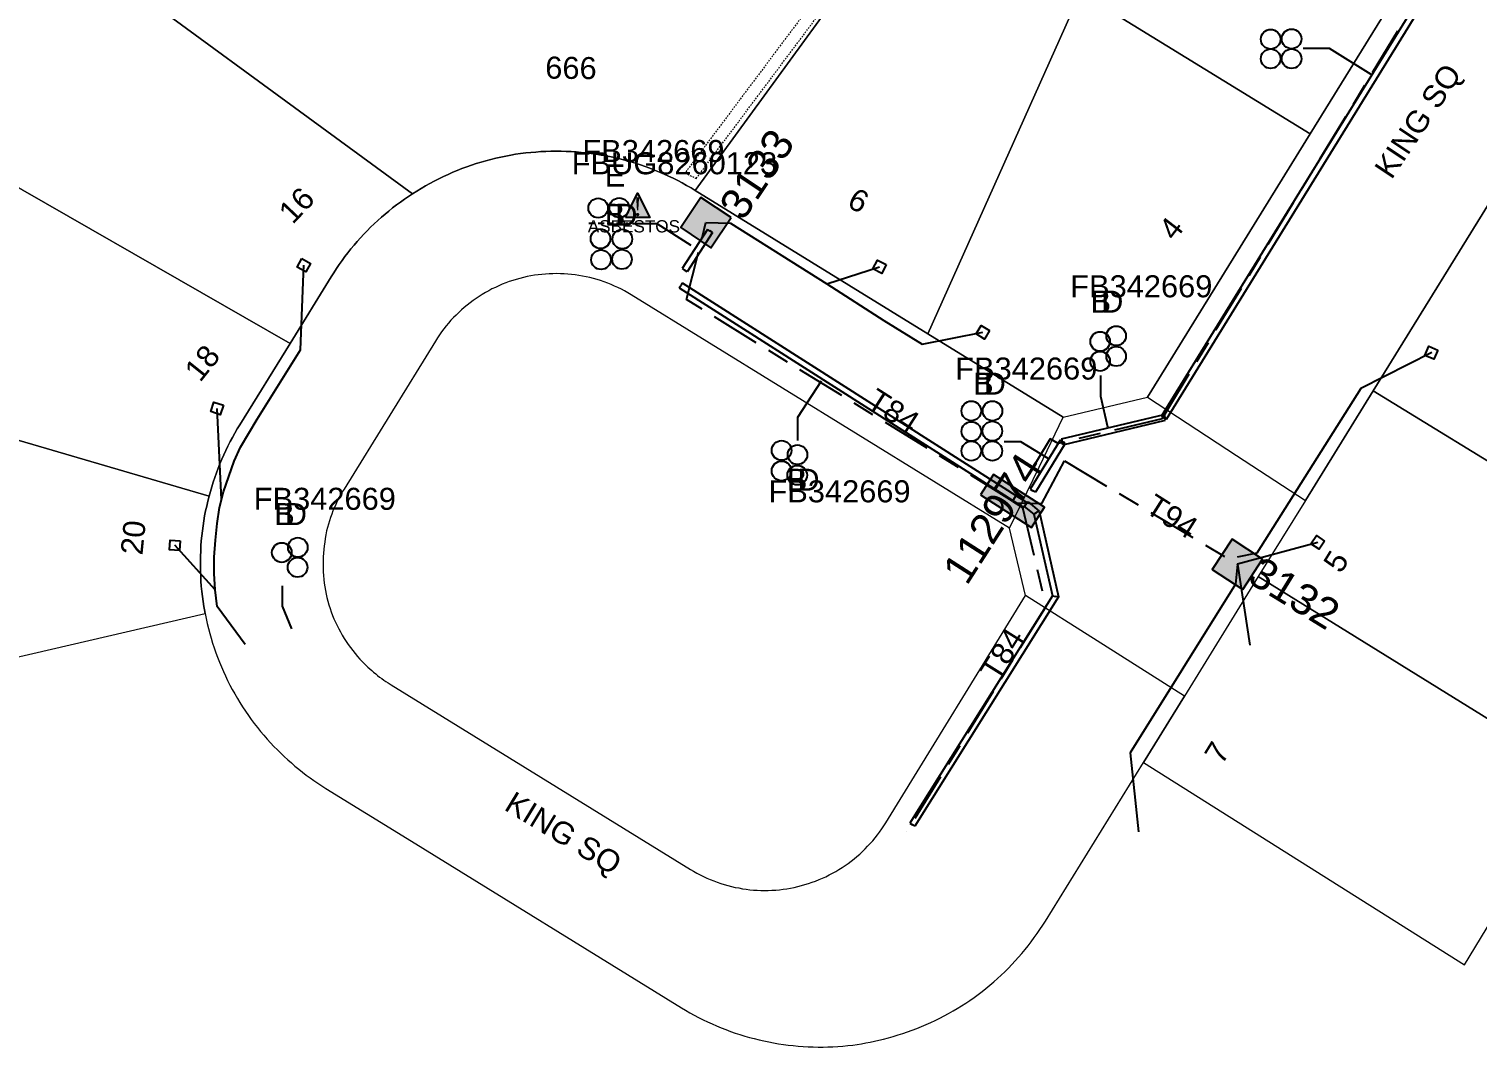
# Model space of a CAD drawing. Header units: metres. Extents: x 298214 to 299272, y 6265564 to 6266203.
# Drawn here: x 298551.4 to 298669.6, y 6265582.2 to 6265665.4 of the extents above; entities that cross this region are included whole.
import ezdxf
from ezdxf.enums import TextEntityAlignment as Align

# ---------------------------------------------------------------- set-up
doc = ezdxf.new("R2010")
doc.units = ezdxf.units.M
for name, pattern in [('Cable Exist UG', [8.2, 4, -1.2, 1.8, -1.2]), ('DASHED', [0.75, 0.5, -0.25]), ('HIDDEN', [0.375, 0.25, -0.125]), ('HIDDEN2', [0.1875, 0.125, -0.0625])]:
    doc.linetypes.add(name, pattern=pattern)
doc.layers.get('0').update_dxf_attribs({"color": 6})
for name, color, linetype, lineweight in [('Cadastre Land Parcels_SP_EXT', 9, 'Continuous', 5), ('Cadastre Other Property_SP_EXT', 9, 'HIDDEN', 5), ('Cadastre Roads_SP_EXT', 9, 'Continuous', 5)]:
    doc.layers.add(name, color=color, linetype=linetype, lineweight=lineweight)
for name, color, linetype in [('Duct_SP_EXT', 7, 'Continuous'), ('Mains_LV_EXT', 7, 'Continuous'), ('Services_SP_EXT', 7, 'Continuous'), ('SupportsUG_SP_LV_EXT', 7, 'Continuous'), ('SupportsUG_SP_LV_SL_EXT', 7, 'Continuous')]:
    doc.layers.add(name, color=color, linetype=linetype)
doc.layers.add('UNKNOWN_FEATURES', color=1, linetype='DASHED', plot=False)
doc.styles.add('COLUMN_LABEL', font='arial.ttf')
doc.styles.add('iecARIAL', font='arial.ttf', dxfattribs={"height": 2})
doc.styles.add('iecNAME', font='times.ttf')
doc.styles.add('POLE_LABEL', font='arial.ttf')
doc.styles.get("Standard").update_dxf_attribs({"font": 'arial.ttf'})

# ---------------------------------------------------------------- blocks, each defined once
blk = doc.blocks.new('COLUMN_EXT')
blk.add_hatch(color=256).paths.add_polyline_path([(-1.49, 1.48), (-1.49, -1.49), (1.48, -1.49), (1.48, 1.48)])
blk.add_lwpolyline([(-1.49, -1.49), (1.48, -1.49), (1.48, 1.48), (-1.49, 1.48)], close=True)
for tag, height, style, flags, p in [('ASSET_NUM', 2.5, 'COLUMN_LABEL', 8, (2, 2)), ('STRUCTURE_PLANT_NUMBER', 0.2, 'POLE_LABEL', 9, (1.81, 0.03)), ('STREET_CODE', 0.2, 'COLUMN_LABEL', 9, (1.81, -0.2))]:
    blk.add_attdef(tag, text='', height=height, dxfattribs=dict(style=style, flags=flags)).set_placement(p, align=Align.MIDDLE_LEFT)
at = {"flags": 9}
for tag, p in [('COLUMN_TYPE', (1.81, -0.4)), ('OWNED_BY', (1.81, -0.6)), ('STATE', (1.81, -0.8)), ('USAGE', (1.81, -1)), ('LEGEND', (1.81, -1.2)), ('STREETNAME', (1.81, -1.6)), ('SUBURB', (1.81, -1.8)), ('LOCATION', (1.81, -1.4)), ('NOTES', (1.81, -2))]:
    blk.add_attdef(tag, text='', height=0.2, dxfattribs=at).set_placement(p, align=Align.MIDDLE_LEFT)
at = {"flags": 1}
blk.add_attdef('Z', (1.81, -2.35), '', height=0.2, dxfattribs=at)
blk = doc.blocks.new('PILLAR_EXT')
blk.add_hatch(color=256).paths.add_polyline_path([(-2.475, 0.99), (-2.475, -0.99), (2.475, -0.99), (2.475, 0.99)])
blk.add_lwpolyline([(-2.475, -0.99), (2.475, -0.99), (2.475, 0.99), (-2.475, 0.99)], close=True)
at = {"style": 'iecARIAL', "flags": 8}
blk.add_attdef('ASSET_NUM', (1.5, 3.5), '', height=2.5, dxfattribs=at)
for tag, p, flags in [('OWNED_BY', (0, -0.2), 9), ('STATE', (0, -0.4), 9), ('SUPPORT_TYPE', (0, -0.6), 9), ('USAGE', (0, -0.8), 9), ('LEGEND', (0, -1), 9), ('LOCATION', (0, -1.2), 9), ('STREETNAME', (0, -1.8), 9), ('SUBURB', (0, -2), 1), ('NOTES', (0, -1.4), 9), ('PARENT', (0, -1.6), 9)]:
    blk.add_attdef(tag, p, '', height=0.2, dxfattribs=dict(flags=flags))
blk = doc.blocks.new('DUCT_EXT')
blk.add_circle((0, 0.8), 0.8)
at = {"flags": 1}
blk.add_attdef('Z', (0, 0), '', height=0.2, dxfattribs=at)
at = {"flags": 9}
for tag, p in [('DUCT_CODE', (0, 0)), ('XSECT_TYPE', (0, -0.2)), ('STATE', (0, -0.6)), ('FB_REFERENCE', (0, -0.4)), ('NOTES', (0, -0.8))]:
    blk.add_attdef(tag, text='', height=0.2, dxfattribs=at).set_placement(p, align=Align.MIDDLE_LEFT)
blk = doc.blocks.new('CCP_EXT')
at = {"flags": 9}
for tag, p in [('STATE', (0, -1.8)), ('LEGEND', (0, -1.4)), ('LIFE_SUPPORT', (0, -1.6)), ('NOTES', (0, -2))]:
    blk.add_attdef(tag, text='', height=0.2, dxfattribs=at).set_placement(p, align=Align.MIDDLE_LEFT)
blk.add_wipeout([(0, 0.57), (0.57, 0), (0, -0.57), (-0.57, 0)])
blk.add_lwpolyline([(-0.57, 0), (0, 0.57), (0.57, 0), (0, -0.57), (-0.57, 0)])
at = {"flags": 1}
blk.add_attdef('Z', (0, 0), '', height=0.2, dxfattribs=at)
at = {"flags": 9}
for tag, p in [('CCP_TYPE', (0, 0)), ('CONSTRUCTED_VOLTAGE', (0, -0.2)), ('OPERATING_VOLTAGE', (0, -0.6)), ('ORIENTATION', (0, -0.8)), ('OWNED_BY', (0, -1)), ('NO_PHASES', (0, -0.4)), ('USAGE', (0, -1.2))]:
    blk.add_attdef(tag, text='', height=0.2, dxfattribs=at).set_placement(p, align=Align.MIDDLE_LEFT)
blk = doc.blocks.new('WARNING_FEATURE_EXT')
h = blk.add_hatch(color=2)
h.dxf.hatch_style = 1
h.paths.add_polyline_path([(0, 1.99), (-0.99, 0), (1, 0)])
at = {"color": 18, "true_color": 0x000000}
blk.add_lwpolyline([(-0.99, 0), (0, 1.99), (1, 0)], close=True, dxfattribs=at)
at = {"color": 18, "true_color": 0x000000, "insert": (0, 0.87), "char_height": 1.5, "attachment_point": 5, "line_spacing_factor": 1.5, "style": 'iecNAME'}
blk.add_mtext_dynamic_manual_height_columns('!', width=1.5, gutter_width=4, heights=[0], dxfattribs=at)
at = {"color": 2, "flags": 1}
for tag, p in [('STATE', (1.19, 2.01)), ('HAZMAT_ID', (1.19, 0.72))]:
    blk.add_attdef(tag, p, '', height=0.8, dxfattribs=at)
at = {"color": 2}
blk.add_attdef('WARNING_TYPE', text='', height=1, dxfattribs=at).set_placement((-4.07, -1.22), (4.88, -1.22), align=Align.ALIGNED)
at = {"color": 2, "flags": 1}
blk.add_attdef('WARNING_DESC', text='', height=0.8, dxfattribs=at).set_placement((1.19, -0.56), align=Align.MIDDLE_CENTER)

msp = doc.modelspace()

# ---------------------------------------------------------------- linework, layer by layer
at = {"layer": 'Cadastre Land Parcels_SP_EXT', "linetype": 'Continuous'}
for points in [[(298669.47, 6265678.7), (298667.84, 6265685.58), (298656.86, 6265692.36), (298637.21, 6265668.37), (298655.97, 6265656.83), (298669.47, 6265678.7)], [(298637.21, 6265668.37), (298623.6, 6265676.74), (298605.77, 6265652.2), (298624.74, 6265640.5), (298637.21, 6265668.37)], [(298642.68, 6265635.31), (298655.97, 6265656.83), (298637.21, 6265668.37), (298624.74, 6265640.5), (298635.8, 6265633.68), (298642.68, 6265635.31)], [(298566.18, 6265627.62), (298566.29, 6265628), (298566.41, 6265628.38), (298566.53, 6265628.76), (298566.67, 6265629.13), (298566.81, 6265629.51), (298566.96, 6265629.88), (298567.11, 6265630.25), (298567.27, 6265630.61), (298567.44, 6265630.97), (298567.61, 6265631.33), (298567.79, 6265631.69), (298567.98, 6265632.04), (298568.17, 6265632.39), (298568.37, 6265632.73), (298568.58, 6265633.07), (298572.68, 6265639.71), (298543.64, 6265656.36), (298541.76, 6265652.76), (298533.44, 6265636.8), (298566.07, 6265627.23), (298566.18, 6265627.62)], [(298695.1, 6265632.22), (298691.42, 6265635.58), (298672.09, 6265653.6), (298661.12, 6265635.84), (298687.39, 6265619.71), (298695.1, 6265632.22)], [(298612.03, 6265595.04), (298612.34, 6265595.06), (298612.64, 6265595.09), (298612.94, 6265595.12), (298613.24, 6265595.17), (298613.54, 6265595.22), (298613.84, 6265595.28), (298614.13, 6265595.34), (298614.43, 6265595.42), (298614.72, 6265595.5), (298615.01, 6265595.59), (298615.3, 6265595.69), (298615.58, 6265595.79), (298615.87, 6265595.91), (298616.15, 6265596.03), (298616.42, 6265596.15), (298616.69, 6265596.29), (298616.96, 6265596.43), (298617.23, 6265596.58), (298617.49, 6265596.73), (298617.75, 6265596.89), (298618, 6265597.06), (298618.25, 6265597.24), (298618.49, 6265597.42), (298618.73, 6265597.61), (298618.96, 6265597.8), (298619.19, 6265598), (298619.41, 6265598.21), (298619.63, 6265598.42), (298619.84, 6265598.64), (298620.05, 6265598.86), (298620.25, 6265599.09), (298620.44, 6265599.32), (298620.63, 6265599.56), (298620.81, 6265599.8), (298620.99, 6265600.05), (298621.16, 6265600.3), (298621.32, 6265600.56), (298632.73, 6265619.13), (298631.42, 6265624.63), (298600.52, 6265643.69), (298600.26, 6265643.85), (298600, 6265644), (298599.73, 6265644.14), (298599.45, 6265644.27), (298599.18, 6265644.4), (298598.9, 6265644.52), (298598.62, 6265644.64), (298598.33, 6265644.74), (298598.04, 6265644.84), (298597.75, 6265644.93), (298597.46, 6265645.01), (298597.16, 6265645.09), (298596.87, 6265645.16), (298596.57, 6265645.22), (298596.27, 6265645.27), (298595.97, 6265645.31), (298595.67, 6265645.35), (298595.36, 6265645.38), (298595.06, 6265645.4), (298594.76, 6265645.41), (298594.45, 6265645.42), (298594.15, 6265645.41), (298593.84, 6265645.4), (298593.54, 6265645.38), (298593.24, 6265645.35), (298592.93, 6265645.32), (298592.63, 6265645.28), (298592.33, 6265645.23), (298592.04, 6265645.17), (298591.74, 6265645.1), (298591.44, 6265645.02), (298591.15, 6265644.94), (298590.86, 6265644.85), (298590.57, 6265644.76), (298590.29, 6265644.65), (298590, 6265644.54), (298589.72, 6265644.42), (298589.45, 6265644.29), (298589.17, 6265644.16), (298588.9, 6265644.02), (298588.64, 6265643.87), (298588.38, 6265643.71), (298588.12, 6265643.55), (298587.87, 6265643.38), (298587.62, 6265643.21), (298587.38, 6265643.03), (298587.14, 6265642.84), (298586.91, 6265642.65), (298586.68, 6265642.45), (298586.46, 6265642.24), (298586.24, 6265642.03), (298586.03, 6265641.82), (298585.82, 6265641.6), (298585.62, 6265641.37), (298585.43, 6265641.14), (298585.24, 6265640.9), (298585.06, 6265640.66), (298584.88, 6265640.41), (298584.71, 6265640.16), (298584.55, 6265639.9), (298577.09, 6265627.82), (298576.94, 6265627.58), (298576.8, 6265627.33), (298576.67, 6265627.08), (298576.54, 6265626.82), (298576.41, 6265626.56), (298576.3, 6265626.3), (298576.19, 6265626.04), (298576.09, 6265625.77), (298575.99, 6265625.5), (298575.9, 6265625.23), (298575.82, 6265624.96), (298575.74, 6265624.68), (298575.67, 6265624.39), (298575.61, 6265624.09), (298575.55, 6265623.79), (298575.51, 6265623.49), (298575.47, 6265623.18), (298575.43, 6265622.88), (298575.41, 6265622.58), (298575.39, 6265622.27), (298575.38, 6265621.97), (298575.38, 6265621.66), (298575.38, 6265621.36), (298575.4, 6265621.05), (298575.42, 6265620.75), (298575.44, 6265620.44), (298575.48, 6265620.14), (298575.52, 6265619.84), (298575.57, 6265619.54), (298575.63, 6265619.24), (298575.7, 6265618.95), (298575.78, 6265618.65), (298575.86, 6265618.36), (298575.95, 6265618.07), (298576.05, 6265617.79), (298576.16, 6265617.5), (298576.27, 6265617.22), (298576.39, 6265616.95), (298576.52, 6265616.67), (298576.66, 6265616.4), (298576.8, 6265616.14), (298576.95, 6265615.87), (298577.11, 6265615.61), (298577.27, 6265615.36), (298577.44, 6265615.11), (298577.61, 6265614.86), (298577.8, 6265614.62), (298577.99, 6265614.38), (298578.18, 6265614.15), (298578.38, 6265613.93), (298578.59, 6265613.71), (298578.73, 6265613.56), (298578.89, 6265613.4), (298579.04, 6265613.26), (298579.19, 6265613.12), (298579.35, 6265612.99), (298579.51, 6265612.85), (298579.68, 6265612.71), (298579.83, 6265612.58), (298580, 6265612.46), (298580.17, 6265612.33), (298580.34, 6265612.21), (298580.51, 6265612.09), (298580.69, 6265611.98), (298580.94, 6265611.82), (298605.37, 6265596.75), (298605.63, 6265596.59), (298605.89, 6265596.44), (298606.16, 6265596.3), (298606.43, 6265596.17), (298606.71, 6265596.04), (298606.99, 6265595.92), (298607.27, 6265595.8), (298607.55, 6265595.7), (298607.84, 6265595.6), (298608.13, 6265595.51), (298608.42, 6265595.43), (298608.72, 6265595.35), (298609.01, 6265595.28), (298609.31, 6265595.23), (298609.61, 6265595.17), (298609.91, 6265595.13), (298610.21, 6265595.09), (298610.52, 6265595.06), (298610.82, 6265595.04), (298611.12, 6265595.03), (298611.43, 6265595.03), (298611.73, 6265595.03), (298612.03, 6265595.04)], [(298687.39, 6265619.71), (298661.12, 6265635.84), (298655.58, 6265626.88), (298651.73, 6265620.66), (298678.03, 6265604.35), (298687.39, 6265619.71)], [(298671.73, 6265594.16), (298678.03, 6265604.35), (298651.73, 6265620.66), (298645.7, 6265610.89), (298642.35, 6265605.47), (298668.56, 6265588.95), (298671.73, 6265594.16)]]:
    msp.add_lwpolyline(points, close=True, dxfattribs=at)
for points in [[(298552.77, 6265673.86), (298582.68, 6265651.94), (298583.03, 6265652.16), (298583.38, 6265652.38), (298583.74, 6265652.59), (298584.1, 6265652.79), (298584.46, 6265652.98), (298584.83, 6265653.17), (298585.2, 6265653.35), (298585.58, 6265653.52), (298585.96, 6265653.69), (298586.34, 6265653.84), (298586.72, 6265653.99), (298587.11, 6265654.14), (298587.5, 6265654.27), (298587.89, 6265654.4), (298588.29, 6265654.52), (298588.68, 6265654.64), (298589.08, 6265654.74), (298589.48, 6265654.84), (298589.89, 6265654.93), (298590.29, 6265655.02), (298590.7, 6265655.09), (298591.1, 6265655.16), (298591.51, 6265655.22), (298591.92, 6265655.27), (298592.33, 6265655.31), (298592.74, 6265655.35), (298593.16, 6265655.38), (298593.57, 6265655.4), (298593.98, 6265655.41), (298594.39, 6265655.42), (298594.81, 6265655.41), (298595.22, 6265655.4), (298595.63, 6265655.38), (298596.04, 6265655.36), (298596.45, 6265655.32), (298596.87, 6265655.28), (298597.28, 6265655.23), (298597.68, 6265655.17), (298598.09, 6265655.1), (298598.5, 6265655.03), (298598.9, 6265654.95), (298599.31, 6265654.86), (298599.71, 6265654.76), (298600.11, 6265654.66), (298600.5, 6265654.54), (298600.9, 6265654.43), (298601.29, 6265654.3), (298601.68, 6265654.16), (298602.07, 6265654.02), (298602.45, 6265653.87), (298602.84, 6265653.71), (298603.22, 6265653.55), (298603.59, 6265653.38), (298603.96, 6265653.2), (298604.33, 6265653.01), (298604.7, 6265652.82), (298605.06, 6265652.62), (298605.42, 6265652.42), (298605.77, 6265652.2), (298623.6, 6265676.74)], [(298543.64, 6265656.36), (298572.68, 6265639.71), (298576.04, 6265645.16), (298576.04, 6265645.16), (298576.25, 6265645.49), (298576.47, 6265645.83), (298576.7, 6265646.16), (298576.93, 6265646.48), (298577.16, 6265646.8), (298577.41, 6265647.12), (298577.65, 6265647.43), (298577.91, 6265647.74), (298578.17, 6265648.04), (298578.44, 6265648.34), (298578.71, 6265648.63), (298578.98, 6265648.92), (298579.26, 6265649.2), (298579.55, 6265649.48), (298579.84, 6265649.75), (298580.14, 6265650.02), (298580.44, 6265650.28), (298580.75, 6265650.53), (298581.06, 6265650.78), (298581.37, 6265651.03), (298581.69, 6265651.26), (298582.02, 6265651.5), (298582.35, 6265651.72), (298582.68, 6265651.94), (298552.77, 6265673.86)], [(298527.73, 6265608.82), (298565.75, 6265617.64), (298565.75, 6265617.64), (298565.7, 6265617.94), (298565.65, 6265618.23), (298565.58, 6265618.64), (298565.53, 6265619.05), (298565.48, 6265619.46), (298565.44, 6265619.87), (298565.41, 6265620.28), (298565.39, 6265620.69), (298565.37, 6265621.1), (298565.36, 6265621.52), (298565.36, 6265621.93), (298565.37, 6265622.34), (298565.39, 6265622.75), (298565.41, 6265623.17), (298565.44, 6265623.58), (298565.48, 6265623.99), (298565.53, 6265624.4), (298565.58, 6265624.81), (298565.64, 6265625.21), (298565.71, 6265625.62), (298565.79, 6265626.03), (298565.88, 6265626.43), (298565.97, 6265626.83), (298566.07, 6265627.23), (298533.44, 6265636.8)]]:
    msp.add_lwpolyline(points, dxfattribs=at)
at = {"layer": 'Cadastre Other Property_SP_EXT', "linetype": 'HIDDEN2'}
msp.add_lwpolyline([(298640.42, 6265703.16), (298638.11, 6265704.63), (298635.13, 6265700), (298636.61, 6265699.06), (298622.99, 6265677.8), (298604.93, 6265653.64), (298605.84, 6265653.19), (298623.81, 6265677.23), (298640.42, 6265703.16)], close=True, dxfattribs=at)
at = {"layer": 'Duct_SP_EXT'}
for p, q in [((298606.76, 6265649.03), (298604.7, 6265645.82)), ((298607.17, 6265648.77), (298605.1, 6265645.56)), ((298606.76, 6265649.03), (298606.96, 6265648.9)), ((298607.17, 6265648.77), (298606.96, 6265648.9)), ((298604.7, 6265645.82), (298604.9, 6265645.69)), ((298605.1, 6265645.56), (298604.9, 6265645.69)), ((298604.45, 6265644.25), (298604.58, 6265644.45)), ((298604.7, 6265644.65), (298604.58, 6265644.45)), ((298635.67, 6265631.91), (298644.04, 6265633.91)), ((298643.84, 6265633.78), (298644.05, 6265633.65)), ((298644.04, 6265633.91), (298644.1, 6265633.67)), ((298635.78, 6265631.44), (298644.15, 6265633.44)), ((298644.25, 6265633.53), (298644.05, 6265633.65)), ((298644.15, 6265633.44), (298644.1, 6265633.67)), ((298635.55, 6265631.8), (298633.12, 6265627.8)), ((298635.96, 6265631.55), (298633.53, 6265627.55)), ((298635.55, 6265631.8), (298635.76, 6265631.68)), ((298635.67, 6265631.91), (298635.72, 6265631.68)), ((298635.78, 6265631.44), (298635.72, 6265631.68)), ((298635.96, 6265631.55), (298635.76, 6265631.68)), ((298632.84, 6265626.71), (298632.71, 6265626.5)), ((298632.94, 6265626.77), (298632.78, 6265626.58)), ((298632.94, 6265626.77), (298633.84, 6265626.02)), ((298633.12, 6265627.8), (298633.32, 6265627.68)), ((298633.53, 6265627.55), (298633.32, 6265627.68)), ((298632.58, 6265626.3), (298632.71, 6265626.5)), ((298632.63, 6265626.4), (298632.78, 6265626.58)), ((298632.63, 6265626.4), (298633.41, 6265625.76)), ((298633.41, 6265625.76), (298633.63, 6265625.89)), ((298633.41, 6265625.76), (298634.92, 6265619.08)), ((298633.84, 6265626.02), (298633.63, 6265625.89)), ((298633.84, 6265626.02), (298635.43, 6265619)), ((298634.92, 6265619.08), (298623.28, 6265600.53)), ((298635.43, 6265619), (298623.69, 6265600.27)), ((298634.92, 6265619.08), (298635.17, 6265619.04)), ((298635.43, 6265619), (298635.17, 6265619.04)), ((298623.28, 6265600.53), (298623.49, 6265600.4)), ((298623.69, 6265600.27), (298623.49, 6265600.4))]:
    msp.add_line(p, q, dxfattribs=at)
for points in [[(298655.39, 6265663.82), (298657.53, 6265663.82), (298660.92, 6265661.72)], [(298600.65, 6265649.51), (298602.62, 6265649.51), (298605.41, 6265647.73)], [(298614.15, 6265631.78), (298614.15, 6265633.68), (298616.07, 6265636.67)], [(298638.85, 6265637.08), (298638.85, 6265635.41), (298639.43, 6265632.9)], [(298630.98, 6265631.69), (298632.32, 6265631.69), (298634.54, 6265630.33)], [(298630.98, 6265631.69), (298632.32, 6265631.69), (298634.54, 6265630.33)], [(298572.04, 6265619.92), (298572.04, 6265618.25), (298572.79, 6265616.39)]]:
    msp.add_lwpolyline(points, dxfattribs=at)
at = {"layer": 'Mains_LV_EXT', "linetype": 'Cable Exist UG'}
for points in [[(298631.91, 6265626.7), (298634.06, 6265626.64), (298635.92, 6265630.12), (298650.03, 6265621.67)], [(298631.67, 6265626.84), (298632.47, 6265626.31), (298634.4, 6265618.25), (298623.04, 6265599.86)]]:
    msp.add_lwpolyline(points, dxfattribs=at)
at = {"layer": 'Services_SP_EXT'}
for points in [[(298650.03, 6265621.67), (298649.86, 6265620.04), (298641.27, 6265606.27), (298641.95, 6265599.81)], [(298650.03, 6265621.67), (298651.03, 6265615.05)]]:
    msp.add_lwpolyline(points, dxfattribs=at)
at = {"layer": 'UNKNOWN_FEATURES'}
msp.add_lwpolyline([(298597.08, 6265649.53), (298600.26, 6265649.53)], dxfattribs=at)

# ---------------------------------------------------------------- block references
at = {"layer": 'Duct_SP_EXT'}
for p in [(298652.74, 6265663.76), (298654.45, 6265663.79), (298652.74, 6265662.17), (298654.45, 6265662.17), (298597.84, 6265649.97), (298599.56, 6265650), (298598.03, 6265647.46), (298599.81, 6265647.44), (298598.07, 6265645.75), (298599.78, 6265645.78), (298640.13, 6265639.53), (298638.82, 6265639.07), (298638.82, 6265637.46), (298640.13, 6265637.86), (298628.3, 6265633.4), (298630.03, 6265633.4), (298628.3, 6265631.72), (298630.02, 6265631.75), (298612.81, 6265630.17), (298614.11, 6265629.82), (298628.3, 6265630.13), (298630.02, 6265630.13), (298612.81, 6265628.5), (298614.09, 6265628.15), (298572.01, 6265621.83), (298573.32, 6265622.25), (298573.3, 6265620.62)]:
    msp.add_blockref('DUCT_EXT', p, dxfattribs=at)
ref = msp.add_blockref('WARNING_FEATURE_EXT', (298601.06, 6265650), dxfattribs=at)
ref.add_attrib('WARNING_TYPE', 'ASBESTOS', (298596.99, 6265648.78), dxfattribs={"layer": '0', "color": 2, "height": 1})
at = {"layer": 'SupportsUG_SP_LV_EXT'}
ref = msp.add_blockref('PILLAR_EXT', (298631.67, 6265626.84), dxfattribs=dict(at, rotation=327.4635425978034))
ref.add_attrib('ASSET_NUM', '112974', dxfattribs={"layer": '0', "height": 2.5, "rotation": 57.3518, "style": 'iecARIAL'}).set_placement((298633.17, 6265630.34), align=Align.MIDDLE_RIGHT)
at = {"layer": 'SupportsUG_SP_LV_SL_EXT'}
ref = msp.add_blockref('COLUMN_EXT', (298606.63, 6265649.58), dxfattribs=dict(at, rotation=146.1769709658608))
ref.add_attrib('ASSET_NUM', '3133', dxfattribs={"layer": '0', "height": 2.5, "rotation": 56.2858, "style": 'COLUMN_LABEL'}).set_placement((298608.63, 6265650.33), align=Align.MIDDLE_LEFT)
ref = msp.add_blockref('COLUMN_EXT', (298650.03, 6265621.67), dxfattribs=dict(at, rotation=56.86888055473562))
ref.add_attrib('ASSET_NUM', '3132', dxfattribs={"layer": '0', "height": 2.5, "rotation": 328.4124, "style": 'COLUMN_LABEL'}).set_placement((298652.03, 6265622.42), align=Align.TOP_LEFT)

# ---------------------------------------------------------------- texts
at = {"layer": 'Cadastre Land Parcels_SP_EXT'}
for s, rotation, p in [('666', 359.2527, (298593.51, 6265661.35)), ('16', 46.4879, (298572.9, 6265649.38)), ('6', 331.8214, (298618.06, 6265650.93)), ('4', 52.4314, (298644.9, 6265648.01)), ('18', 51.3026, (298565.34, 6265636.47)), ('20', 84.1385, (298560.63, 6265622.37)), ('5', 58.29, (298658.47, 6265620.84)), ('7', 58.29, (298648.77, 6265605.22))]:
    msp.add_text(s, height=1.8, rotation=rotation, dxfattribs=at).set_placement(p)
at = {"layer": 'Cadastre Roads_SP_EXT'}
for rotation, p in [(56.4028, (298662.61, 6265653.03)), (328.739, (298590.07, 6265601.66))]:
    msp.add_text('KING SQ', height=1.8, rotation=rotation, dxfattribs=at).set_placement(p)
at = {"layer": 'Duct_SP_EXT'}
for s, p in [('FB342669', (298596.55, 6265654.53)), ('FBUG8260123', (298595.68, 6265653.53)), ('E', (298598.37, 6265652.53)), ('B', (298598.37, 6265649.32)), ('D', (298599.23, 6265649.32)), ('FB342669', (298636.38, 6265643.48)), ('B', (298638.04, 6265642.23)), ('D', (298638.9, 6265642.23)), ('FB342669', (298626.99, 6265636.76)), ('B', (298628.45, 6265635.53)), ('D', (298629.31, 6265635.53)), ('B', (298613.24, 6265627.68)), ('D', (298614.1, 6265627.68)), ('FB342669', (298569.72, 6265626.12)), ('FB342669', (298611.74, 6265626.73)), ('B', (298571.39, 6265624.87)), ('D', (298572.25, 6265624.87))]:
    msp.add_text(s, height=1.8, dxfattribs=at).set_placement(p)
at = {"layer": 'Mains_LV_EXT'}
for s, rotation, p in [('T84', 327.3681, (298619.64, 6265634.61)), ('T94', 327.5957, (298642.37, 6265625.98)), ('T84', 57.9148, (298630.43, 6265612.02))]:
    msp.add_text(s, height=1.8, rotation=rotation, dxfattribs=at).set_placement(p)

# ---------------------------------------------------------------- next in the draw order: block references
at = {"layer": 'Services_SP_EXT'}
for p, rotation in [((298573.81, 6265646.1), 285.3980489110217), ((298620.81, 6265645.98), 198.0318199183563), ((298629.24, 6265640.62), 193.9507881483874), ((298665.86, 6265638.95), 201.8186109978887), ((298566.73, 6265634.4), 207.0887537397768), ((298563.28, 6265623.22), 221.4214194844178), ((298656.59, 6265623.46), 191.0174772015972)]:
    msp.add_blockref('CCP_EXT', p, dxfattribs=dict(at, rotation=rotation))

# ---------------------------------------------------------------- next in the draw order: linework, layer by layer
at = {"layer": 'Cadastre Roads_SP_EXT', "linetype": 'Continuous'}
for points in [[(298661.12, 6265635.84), (298672.09, 6265653.6), (298683.12, 6265671.47), (298677.13, 6265674.64), (298669.47, 6265678.7), (298655.97, 6265656.83), (298642.68, 6265635.31), (298649.95, 6265630.56), (298655.58, 6265626.88), (298661.12, 6265635.84)], [(298617.01, 6265582.26), (298617.41, 6265582.28), (298617.81, 6265582.31), (298618.22, 6265582.35), (298618.62, 6265582.4), (298618.98, 6265582.45), (298619.33, 6265582.51), (298619.69, 6265582.57), (298620.04, 6265582.64), (298620.39, 6265582.72), (298620.74, 6265582.8), (298621.14, 6265582.89), (298621.53, 6265582.99), (298621.93, 6265583.1), (298622.32, 6265583.22), (298622.71, 6265583.34), (298623.1, 6265583.47), (298623.48, 6265583.61), (298623.86, 6265583.76), (298624.24, 6265583.91), (298624.62, 6265584.07), (298624.99, 6265584.24), (298625.36, 6265584.41), (298625.73, 6265584.6), (298626.09, 6265584.78), (298626.45, 6265584.98), (298626.81, 6265585.18), (298627.16, 6265585.39), (298627.51, 6265585.6), (298627.85, 6265585.83), (298628.19, 6265586.05), (298628.53, 6265586.29), (298628.86, 6265586.53), (298629.18, 6265586.78), (298629.5, 6265587.03), (298629.82, 6265587.29), (298630.13, 6265587.56), (298630.44, 6265587.83), (298630.74, 6265588.1), (298631.03, 6265588.39), (298631.33, 6265588.67), (298631.61, 6265588.97), (298631.89, 6265589.27), (298632.16, 6265589.57), (298632.43, 6265589.88), (298632.69, 6265590.2), (298632.95, 6265590.51), (298633.2, 6265590.84), (298633.44, 6265591.17), (298633.68, 6265591.5), (298633.91, 6265591.84), (298634.13, 6265592.18), (298634.35, 6265592.53), (298642.35, 6265605.47), (298645.7, 6265610.89), (298638.58, 6265615.42), (298632.73, 6265619.13), (298631.42, 6265624.63), (298633.83, 6265629.61), (298635.8, 6265633.68), (298624.74, 6265640.5), (298605.77, 6265652.2), (298605.42, 6265652.42), (298605.06, 6265652.62), (298604.7, 6265652.82), (298604.33, 6265653.01), (298603.96, 6265653.2), (298603.59, 6265653.38), (298603.22, 6265653.55), (298602.84, 6265653.71), (298602.45, 6265653.87), (298602.07, 6265654.02), (298601.68, 6265654.16), (298601.29, 6265654.3), (298600.9, 6265654.43), (298600.5, 6265654.54), (298600.11, 6265654.66), (298599.71, 6265654.76), (298599.31, 6265654.86), (298598.9, 6265654.95), (298598.5, 6265655.03), (298598.09, 6265655.1), (298597.68, 6265655.17), (298597.28, 6265655.23), (298596.87, 6265655.28), (298596.45, 6265655.32), (298596.04, 6265655.36), (298595.63, 6265655.38), (298595.22, 6265655.4), (298594.81, 6265655.41), (298594.39, 6265655.42), (298593.98, 6265655.41), (298593.57, 6265655.4), (298593.16, 6265655.38), (298592.74, 6265655.35), (298592.33, 6265655.31), (298591.92, 6265655.27), (298591.51, 6265655.22), (298591.1, 6265655.16), (298590.7, 6265655.09), (298590.29, 6265655.02), (298589.89, 6265654.93), (298589.48, 6265654.84), (298589.08, 6265654.74), (298588.68, 6265654.64), (298588.29, 6265654.52), (298587.89, 6265654.4), (298587.5, 6265654.27), (298587.11, 6265654.14), (298586.72, 6265653.99), (298586.34, 6265653.84), (298585.96, 6265653.69), (298585.58, 6265653.52), (298585.2, 6265653.35), (298584.83, 6265653.17), (298584.46, 6265652.98), (298584.1, 6265652.79), (298583.74, 6265652.59), (298583.38, 6265652.38), (298583.03, 6265652.16), (298582.68, 6265651.94), (298582.35, 6265651.72), (298582.02, 6265651.5), (298581.69, 6265651.26), (298581.37, 6265651.03), (298581.06, 6265650.78), (298580.75, 6265650.53), (298580.44, 6265650.28), (298580.14, 6265650.02), (298579.84, 6265649.75), (298579.55, 6265649.48), (298579.26, 6265649.2), (298578.98, 6265648.92), (298578.71, 6265648.63), (298578.44, 6265648.34), (298578.17, 6265648.04), (298577.91, 6265647.74), (298577.65, 6265647.43), (298577.41, 6265647.12), (298577.16, 6265646.8), (298576.93, 6265646.48), (298576.7, 6265646.16), (298576.47, 6265645.83), (298576.25, 6265645.49), (298576.04, 6265645.16), (298572.68, 6265639.71), (298568.58, 6265633.07), (298568.37, 6265632.73), (298568.17, 6265632.39), (298567.98, 6265632.04), (298567.79, 6265631.69), (298567.61, 6265631.33), (298567.44, 6265630.97), (298567.27, 6265630.61), (298567.11, 6265630.25), (298566.96, 6265629.88), (298566.81, 6265629.51), (298566.67, 6265629.13), (298566.53, 6265628.76), (298566.41, 6265628.38), (298566.29, 6265628), (298566.18, 6265627.62), (298566.07, 6265627.23), (298565.97, 6265626.83), (298565.88, 6265626.43), (298565.79, 6265626.03), (298565.71, 6265625.62), (298565.64, 6265625.21), (298565.58, 6265624.81), (298565.53, 6265624.4), (298565.48, 6265623.99), (298565.44, 6265623.58), (298565.41, 6265623.17), (298565.39, 6265622.75), (298565.37, 6265622.34), (298565.36, 6265621.93), (298565.36, 6265621.52), (298565.37, 6265621.1), (298565.39, 6265620.69), (298565.41, 6265620.28), (298565.44, 6265619.87), (298565.48, 6265619.46), (298565.53, 6265619.05), (298565.58, 6265618.64), (298565.65, 6265618.23), (298565.7, 6265617.94), (298565.75, 6265617.64), (298565.83, 6265617.24), (298565.92, 6265616.83), (298566.02, 6265616.43), (298566.13, 6265616.03), (298566.24, 6265615.63), (298566.36, 6265615.24), (298566.49, 6265614.84), (298566.62, 6265614.45), (298566.77, 6265614.07), (298566.92, 6265613.68), (298567.08, 6265613.3), (298567.24, 6265612.92), (298567.41, 6265612.55), (298567.59, 6265612.17), (298567.78, 6265611.8), (298567.97, 6265611.44), (298568.17, 6265611.08), (298568.38, 6265610.72), (298568.59, 6265610.37), (298568.81, 6265610.02), (298569.04, 6265609.67), (298569.28, 6265609.33), (298569.52, 6265609), (298569.76, 6265608.66), (298570.02, 6265608.34), (298570.28, 6265608.02), (298570.54, 6265607.7), (298570.81, 6265607.39), (298571.09, 6265607.08), (298571.37, 6265606.78), (298571.65, 6265606.5), (298571.93, 6265606.23), (298572.21, 6265605.96), (298572.5, 6265605.69), (298572.79, 6265605.44), (298573.08, 6265605.18), (298573.39, 6265604.93), (298573.69, 6265604.69), (298574, 6265604.45), (298574.32, 6265604.22), (298574.63, 6265604), (298574.96, 6265603.78), (298575.28, 6265603.56), (298575.61, 6265603.36), (298582.25, 6265599.26), (298604.63, 6265585.45), (298604.98, 6265585.24), (298605.33, 6265585.04), (298605.68, 6265584.84), (298606.04, 6265584.65), (298606.4, 6265584.47), (298606.77, 6265584.29), (298607.14, 6265584.12), (298607.51, 6265583.96), (298607.88, 6265583.81), (298608.26, 6265583.66), (298608.64, 6265583.51), (298609.02, 6265583.38), (298609.41, 6265583.25), (298609.8, 6265583.13), (298610.19, 6265583.02), (298610.58, 6265582.92), (298610.97, 6265582.82), (298611.37, 6265582.73), (298611.76, 6265582.65), (298612.16, 6265582.57), (298612.56, 6265582.5), (298612.96, 6265582.44), (298613.36, 6265582.39), (298613.77, 6265582.35), (298614.17, 6265582.31), (298614.57, 6265582.28), (298614.98, 6265582.26), (298615.38, 6265582.24), (298615.79, 6265582.23), (298616.2, 6265582.23), (298616.6, 6265582.24), (298617.01, 6265582.26)]]:
    msp.add_lwpolyline(points, close=True, dxfattribs=at)
at = {"layer": 'Duct_SP_EXT'}
for p, q in [((298643.84, 6265633.78), (298672.65, 6265680.53)), ((298644.25, 6265633.53), (298673.06, 6265680.28)), ((298604.7, 6265644.65), (298632.84, 6265626.71)), ((298604.45, 6265644.25), (298632.58, 6265626.3))]:
    msp.add_line(p, q, dxfattribs=at)
at = {"layer": 'Mains_LV_EXT', "linetype": 'Cable Exist UG'}
for points in [[(298663.78, 6265690.32), (298669.52, 6265686.51), (298671.62, 6265679.24), (298644.28, 6265634.25), (298643.89, 6265633.56), (298635.39, 6265631.53), (298634.74, 6265631.91), (298631.67, 6265626.84)], [(298631.67, 6265626.84), (298605.05, 6265643.29), (298606.63, 6265649.58)]]:
    msp.add_lwpolyline(points, dxfattribs=at)
at = {"layer": 'Services_SP_EXT'}
for points in [[(298606.63, 6265649.58), (298608.64, 6265649.54), (298608.64, 6265649.54), (298616.5, 6265644.57), (298620.81, 6265645.98)], [(298606.63, 6265649.58), (298608.64, 6265649.54), (298608.64, 6265649.54), (298616.5, 6265644.57), (298621.17, 6265641.59), (298621.17, 6265641.59), (298624.28, 6265639.66), (298629.24, 6265640.62)], [(298569.02, 6265615.13), (298566.72, 6265618.21), (298566.72, 6265618.21), (298566.58, 6265619.58), (298566.48, 6265620.92), (298566.5, 6265622.24), (298566.59, 6265623.63), (298566.72, 6265624.99), (298566.93, 6265626.3), (298567.24, 6265627.59), (298568.13, 6265630.09), (298568.65, 6265631.24), (298569.99, 6265633.53), (298573.54, 6265639.2), (298573.81, 6265646.1)], [(298665.9, 6265638.97), (298660.11, 6265636.02), (298651.61, 6265622.59), (298650, 6265622.24)], [(298569.02, 6265615.13), (298566.72, 6265618.21), (298566.72, 6265618.21), (298566.58, 6265619.58), (298566.48, 6265620.92), (298566.5, 6265622.24), (298566.59, 6265623.63), (298566.72, 6265624.99), (298566.93, 6265626.3), (298567.09, 6265626.97), (298566.73, 6265634.4)], [(298569.02, 6265615.13), (298566.72, 6265618.21), (298566.72, 6265618.21), (298566.58, 6265619.58), (298563.28, 6265623.22)], [(298656.59, 6265623.46), (298650.03, 6265621.67)]]:
    msp.add_lwpolyline(points, dxfattribs=at)

doc.saveas('drawing.dxf')
